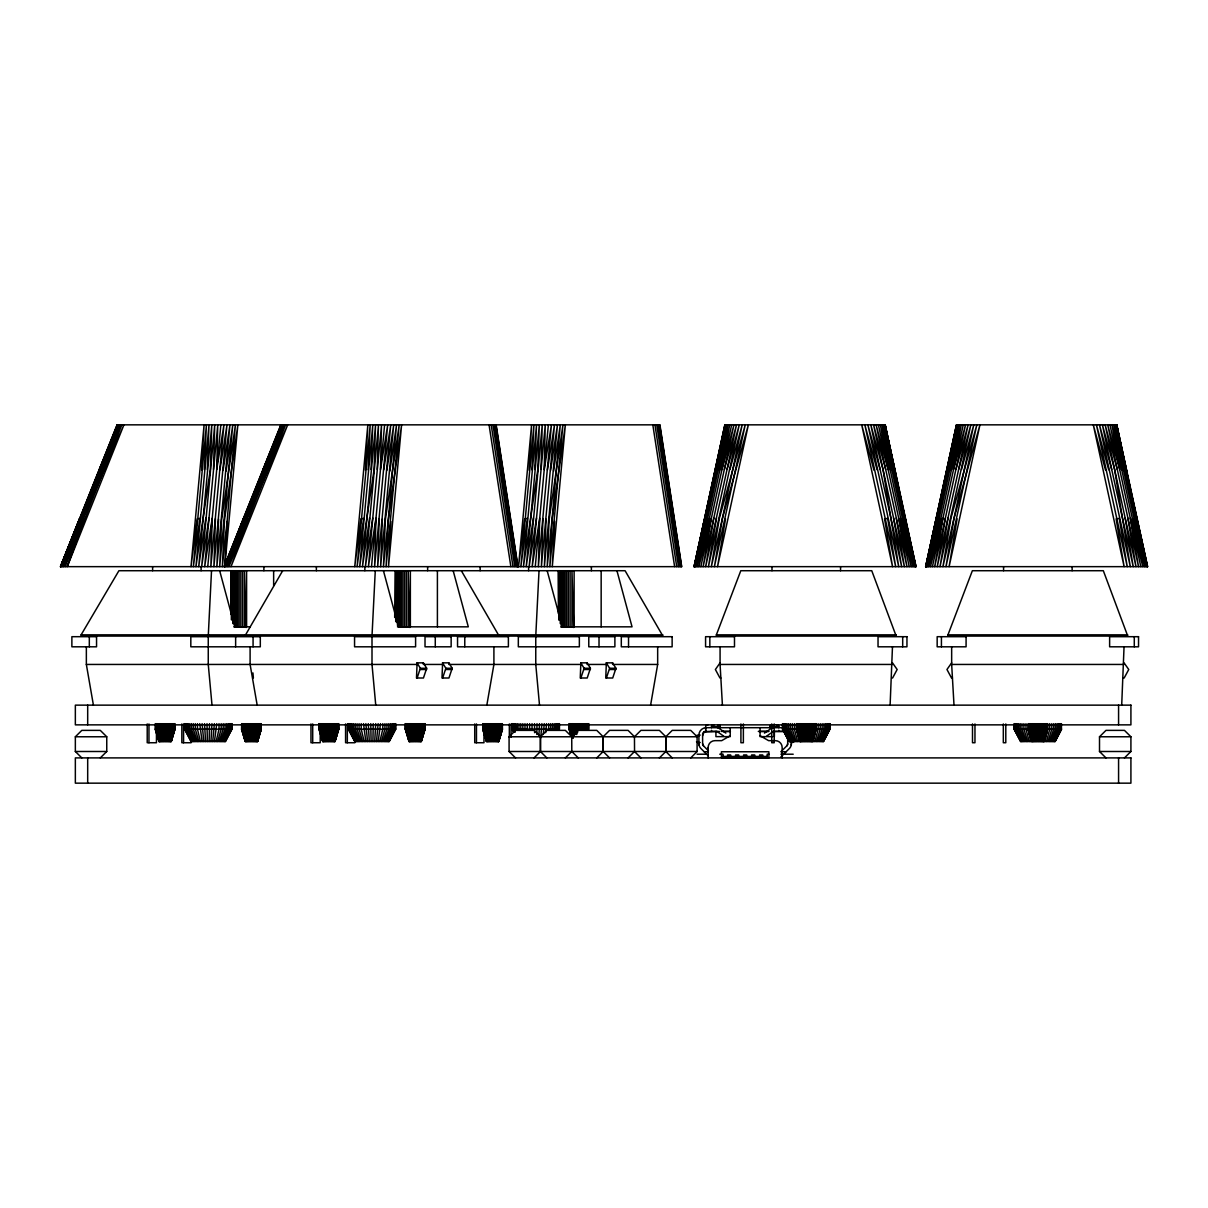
<?xml version="1.0" encoding="UTF-8"?>
<svg xmlns="http://www.w3.org/2000/svg" width="1208" height="1208" viewBox="0 0 1208 1208"><rect width="100%" height="100%" fill="white"/><g stroke="black" fill="none" stroke-linecap="round" stroke-linejoin="round"><path stroke-width="1.5" d="M708.477 750.832L703.509 745.865A3.08 3.08 0 0 1 702.603 743.675L702.603 735.098A3.141 3.141 0 0 1 705.683 731.399L705.683 727.699L782.95 727.699M708.16 750.425L708.16 747.435A6.78 6.78 0 0 1 714.94 740.655L721.689 740.655L730.221 735.717M165.405 741.516L165.602 723.637M251.732 741.516L251.928 723.637M329.165 741.516L329.361 723.637M415.492 741.516L415.688 723.637M492.924 741.516L493.121 723.637M213.499 469.414L214.722 424.839L201.645 566.658L209.014 518.051L217.757 424.839L216.715 469.61L223.933 424.839L210.856 566.658L212.231 518.247L204.681 566.658L209.014 518.051M209.15 741.516L209.497 723.637M377.258 469.414L378.481 424.839L365.405 566.658L372.774 518.051L381.517 424.839L380.475 469.61L387.692 424.839L374.616 566.658L375.975 518.247L368.425 566.658L372.774 518.051M372.91 741.516L373.242 723.637M541.018 469.414L542.241 424.839L529.149 566.658L536.518 518.051L545.261 424.839L544.219 469.61L551.437 424.839L538.36 566.658L539.734 518.247L532.184 566.658L536.518 518.051M536.85 734.464L537.001 723.637M806.914 741.516L807.306 723.637M1038.503 741.516L1038.88 723.637M215.432 518.594L213.907 566.658L226.983 424.839L219.916 469.957M379.191 518.594L377.666 566.658L390.743 424.839L383.676 469.957M542.936 518.594L541.411 566.658L554.487 424.839L547.42 469.957M791.391 740.247L791.255 745.004M218.572 519.108L216.866 566.658L229.943 424.839L223.057 470.456M382.332 519.108L380.626 566.658L393.702 424.839L386.817 470.456M546.076 519.108L544.385 566.658L557.462 424.839L550.561 470.456M207.278 469.489L209.014 424.839L195.938 566.658L210.343 469.368L211.793 424.839L198.716 566.658L205.858 518.021M371.037 469.489L372.774 424.839L359.697 566.658L374.103 469.368L375.552 424.839L362.476 566.658L369.603 518.021M534.797 469.489L536.533 424.839L523.442 566.658L537.847 469.368L539.312 424.839L526.22 566.658L533.362 518.021M252.94 672.916L253.378 678.005M417.047 664.445L416.488 678.005L423.449 678.005L426.681 668.266L423.359 662.845L417.047 662.845L417.047 664.445L86.357 664.445L86.357 646.809M442.551 664.445L441.992 678.005L448.953 678.005L452.185 668.266L448.863 662.845L442.551 662.845L442.551 664.445L423.359 664.445L423.359 662.845M580.791 664.445L580.248 678.005L587.209 678.005L590.425 668.266L587.118 662.845L580.791 662.845L580.791 664.445L448.863 664.445L448.863 662.845M606.295 664.445L605.752 678.005L612.713 678.005L615.929 668.266L612.622 662.845L606.295 662.845L606.295 664.445L587.118 664.445L587.118 662.845M204.379 469.776L206.432 424.839L193.356 566.658L199.894 518.413L197.191 518.851L191 566.658L204.077 424.839L201.676 470.214M368.138 469.776L370.192 424.839L357.1 566.658L363.638 518.413L360.95 518.851L354.744 566.658L367.836 424.839L365.435 470.214M531.882 469.776L533.936 424.839L520.859 566.658L527.398 518.413L524.695 518.851L518.504 566.658L531.58 424.839L529.179 470.214M166.055 741.516L166.629 723.637M252.381 741.516L252.955 723.637M329.814 741.516L330.388 723.637M416.126 741.516L416.715 723.637M493.559 741.516L494.147 723.637M211.521 570.72L208.259 636.072M375.28 570.72L372.004 636.072M539.025 570.72L535.763 636.072M226.092 471.105L232.782 424.839L219.705 566.658L221.608 519.742L235.424 424.839L227.104 521.403L224.779 566.658L281.555 424.839L263.193 469.414M390.864 521.403L388.523 566.658L401.6 424.839L388.221 520.512L383.449 566.658L385.352 519.742L399.184 424.839L386.107 566.658L388.221 520.512L396.526 424.839L389.837 471.105M554.608 521.403L552.283 566.658L565.359 424.839L551.965 520.512L547.209 566.658L549.111 519.742L562.928 424.839L549.851 566.658L551.965 520.512L560.286 424.839L553.596 471.105M890.115 705.14L892.47 646.809M1121.704 705.14L1124.044 646.809M807.548 741.516L808.318 723.637M1039.137 741.516L1039.907 723.637M166.689 741.516L167.64 723.637M253.016 741.516L253.967 723.637M330.433 741.516L331.4 723.637M416.76 741.516L417.726 723.637M494.193 741.516L495.144 723.637M210.947 741.516L211.959 723.637M374.707 741.516L375.718 723.637M538.889 736.231L539.478 723.637M207.761 566.658L220.838 424.839M371.52 566.658L384.597 424.839M535.265 566.658L548.356 424.839M808.167 741.516L809.315 723.637M1039.756 741.516L1040.903 723.637M227.104 521.403L222.347 566.658L224.462 520.512L237.855 424.839L224.779 566.658L243.744 518.051M167.293 741.516L168.622 723.637M253.62 741.516L254.948 723.637M331.052 741.516L332.381 723.637M417.379 741.516L418.708 723.637M494.812 741.516L496.126 723.637M808.771 741.516L810.281 723.637M1040.36 741.516L1041.87 723.637M167.882 741.516L169.573 723.637M212.714 741.516L214.39 723.637M254.208 741.516L255.9 723.637M331.641 741.516L333.317 723.637M376.473 741.516L378.149 723.637M417.968 741.516L419.644 723.637M495.401 741.516L497.077 723.637M540.701 737.982L541.909 723.637M809.345 741.516L811.202 723.637M1040.934 741.516L1042.791 723.637M168.456 741.516L170.464 723.637M254.767 741.516L256.791 723.637M332.2 741.516L334.223 723.637M418.527 741.516L420.535 723.637M495.959 741.516L497.968 723.637M716.495 518.021L708.432 566.658L739.251 424.839L727.065 469.368L705.668 566.658L713.807 518.051L733.951 424.839L721.931 469.61L729.662 424.839L698.828 566.658L711.361 518.247L703.131 566.658L713.807 518.051M948.069 518.021L940.005 566.658L970.839 424.839L958.654 469.368L937.257 566.658L945.381 518.051L965.539 424.839L953.52 469.61L961.236 424.839L930.417 566.658L942.935 518.247L934.705 566.658L945.381 518.051M725.525 518.851L717.537 566.658L748.356 424.839L722.399 518.413L711.346 566.658L719.379 518.141L745.23 424.839L714.411 566.658L722.399 518.413L742.18 424.839L729.949 469.489M957.098 518.851L949.11 566.658L979.945 424.839L953.988 518.413L942.935 566.658L950.953 518.141L976.819 424.839L945.985 566.658L953.988 518.413L973.769 424.839L961.523 469.489M486.839 705.14L493.906 664.445L493.906 646.809M650.599 705.14L657.665 664.445L657.665 646.809M809.889 741.516L812.063 723.637M1041.477 741.516L1043.652 723.637M719.772 469.957L727.971 424.839L697.152 566.658L709.187 518.594M951.345 469.957L959.56 424.839L928.725 566.658L940.775 518.594M214.435 741.516L216.761 723.637M378.195 741.516L380.505 723.637M543.268 734.464L544.264 723.637M168.969 741.516L171.294 723.637M255.296 741.516L257.621 723.637M332.728 741.516L335.054 723.637M419.04 741.516L421.381 723.637M496.473 741.516L498.798 723.637M717.914 470.456L726.642 424.839L695.808 566.658L707.344 519.108M949.503 470.456L958.216 424.839L927.397 566.658L938.933 519.108M716.419 471.105L725.661 424.839L694.842 566.658L705.85 519.742L704.732 520.512L694.253 566.658L724.875 424.839L885.192 424.839L916.011 566.658L694.056 566.658L724.875 424.839M948.008 471.105L957.249 424.839L926.415 566.658L937.438 519.742L936.306 520.512L925.826 566.658L956.464 424.839L1116.766 424.839L1147.6 566.658L925.63 566.658L956.464 424.839M810.402 741.516L812.863 729.179L812.863 723.637M1041.976 741.516L1044.452 729.179L1044.452 723.637M169.452 741.516L172.065 729.179L172.065 723.637M255.779 741.516L258.391 729.179L258.391 723.637M333.197 741.516L335.824 729.179L335.824 723.637M419.523 741.516L422.136 729.179L422.136 723.637M496.956 741.516L499.568 729.179L499.568 723.637M727.065 469.368L736.503 424.839L724.377 469.414M958.654 469.368L968.076 424.839L955.966 469.414M813.286 741.516L815.928 729.179L815.913 723.637M1044.875 741.516L1047.502 729.179L1047.502 723.637M694.268 566.658L725.102 424.839M694.917 566.658L696.518 559.289M697.318 555.605L698.919 548.236M700.912 539.025L702.528 531.656M703.328 527.971L704.928 520.618M709.322 500.354L710.923 492.985M724.936 428.523L725.736 424.839M700.836 566.658L731.655 424.839M925.856 566.658L956.676 424.839M926.491 566.658L927.291 562.973M928.091 559.289L929.692 551.92M930.492 548.236L933.301 535.34M934.101 531.656L935.702 524.287M936.502 520.618L938.103 513.249M940.111 504.038L941.712 496.669M942.512 492.985L944.112 485.616M948.522 465.367L950.122 457.998M932.41 566.658L963.244 424.839M694.056 566.658L704.007 521.403M925.63 566.658L935.581 521.403M810.855 741.516L813.603 729.179L813.603 723.637M1042.428 741.516L1045.177 729.179L1045.177 723.637M169.875 741.516L172.759 729.179L172.759 723.637M256.202 741.516L259.086 729.179L259.086 723.637M333.635 741.516L336.503 729.179L336.503 723.637M419.961 741.516L422.83 729.179L422.83 723.637M497.394 741.516L500.263 729.179L500.263 723.637M216.096 741.516L219.026 729.179L219.026 723.637M379.841 741.516L382.785 729.179L382.785 723.637M545.699 732.697L546.529 723.637M811.263 741.516L814.252 729.179L814.252 723.637M1042.836 741.516L1045.826 729.179L1045.826 723.637M170.268 741.516L173.363 729.179L173.363 723.637M256.579 741.516L259.69 729.179L259.69 723.637M334.012 741.516L337.123 729.179L337.123 723.637M420.339 741.516L423.434 729.179L423.434 723.637M497.771 741.516L500.867 729.179L500.867 723.637M811.61 741.516L814.811 729.179L814.811 723.637M1043.184 741.516L1046.4 729.179L1046.4 723.637M814.902 741.516L818.133 729.179L818.133 723.637M1046.49 741.516L1049.722 729.179L1049.722 723.637M170.585 741.516L173.877 729.179L173.877 723.637M256.911 741.516L260.203 729.179L260.203 723.637M334.344 741.516L337.636 729.179L337.636 723.637M420.656 741.516L423.963 729.179L423.963 723.637M498.089 741.516L501.38 729.179L501.38 723.637M811.897 741.516L815.279 729.179L815.279 723.637M1043.486 741.516L1046.868 729.179L1046.868 723.637M170.841 741.516L174.299 729.179L174.299 723.637M257.168 741.516L260.626 729.179L260.626 723.637M334.601 741.516L338.059 729.179L338.059 723.637M420.928 741.516L424.37 729.179L424.37 723.637M498.36 741.516L501.803 729.179L501.803 723.637M812.138 741.516L815.657 729.179L815.657 723.637M1043.712 741.516L1047.23 729.179L1047.23 723.637M217.651 741.516L221.185 729.179L221.185 723.637M381.411 741.516L384.929 729.179L384.929 723.637M171.053 741.516L174.616 729.179L174.616 723.637M261.26 723.637L261.154 729.179L257.5 741.516L260.943 729.179L260.943 723.637M318.988 723.637L318.988 729.179L322.687 741.516L334.993 741.516L338.693 729.179L338.587 723.637L338.693 729.179L334.933 741.516L338.376 729.179L338.376 723.637M421.124 741.516L424.703 729.179L424.703 723.637M498.557 741.516L502.12 729.179L502.12 723.637M816.08 723.637L816.08 729.179L812.44 741.516L815.913 729.179M1047.668 723.637L1047.668 729.179L1044.014 741.516L1047.502 729.179M174.828 729.179L171.174 741.516L158.928 741.516L155.243 729.179L174.949 729.179L171.249 741.516L174.828 729.179L174.828 723.637M257.5 741.516L261.154 729.179L241.555 729.179L241.676 723.637M334.933 741.516L338.587 729.179L318.988 729.179M424.914 723.637L424.914 729.179L421.26 741.516L409.014 741.516L405.314 729.179L405.314 723.637M424.914 729.179L421.26 741.516L425.02 729.179L425.02 723.637M261.26 729.179L257.576 741.516L245.254 741.516L241.57 729.179L245.33 741.516L241.887 729.179L241.887 723.637M502.347 723.637L502.452 729.179L498.753 741.516L486.446 741.516L482.747 729.179L482.747 723.637M812.395 741.516L816.08 729.179M1043.984 741.516L1047.668 729.179M816.412 741.516L820.217 729.179L820.217 723.637M1048 741.516L1051.806 729.179L1051.806 723.637M219.116 741.516L223.193 729.179L223.193 723.637M382.876 741.516L386.938 729.179L386.938 723.637M817.816 741.516L822.15 729.179L822.15 723.637M1049.405 741.516L1053.738 729.179L1053.738 723.637M80.634 518.021L62.091 566.658L81.646 518.141L121.857 424.839L84.741 518.851L67.24 566.658L123.926 424.839L83.02 518.413L63.45 566.658L118.777 424.839L61.125 566.658L80 518.051M244.393 518.021L225.851 566.658L245.405 518.141L285.617 424.839L248.486 518.851L231 566.658L287.67 424.839L246.779 518.413L227.21 566.658L282.521 424.839L263.827 469.368M220.46 741.516L225.035 729.179L225.035 723.637M384.219 741.516L388.795 729.179L388.795 723.637M78.414 524.378L80.423 519.108L78.369 524.197M417.122 678.005L420.354 668.266L417.047 662.845M442.641 678.005L445.858 668.266L442.551 662.845M580.882 678.005L584.113 668.266L580.791 662.845M606.386 678.005L609.617 668.266L606.295 662.845M716.374 634.849L740.791 570.72L871.753 570.72L896.17 636.072L716.374 636.072L716.374 634.849L896.17 634.849M947.963 634.849L972.365 570.72L1103.327 570.72L1127.744 636.072L947.963 636.072L947.963 634.849L1127.744 634.849M67.301 551.21L63.979 559.787L66.108 554.759M68.614 547.768L79.894 518.594L60.657 566.658L79.743 518.247L60.551 566.658L117.236 424.839M243.638 518.594L225.745 564.936L229.173 556.465M819.1 741.516L823.916 729.179L823.916 723.637M1050.688 741.516L1055.49 729.179L1055.49 723.637M100.083 469.368L117.795 424.839L99.433 469.414M102.544 463.706L105.911 455.25M109.943 445.118L111.951 440.044M114.654 433.294L118.007 424.839L99.328 469.957M266.968 462.015L268.991 456.941M271.679 450.191L275.047 441.735M276.39 438.353L281.766 424.839L278.882 431.784M83.201 512.147L86.674 503.464M88.063 499.991L91.521 491.309M92.91 487.836L94.994 482.611M97.772 475.665L99.856 470.456M280.83 424.839L224.159 566.658L281.087 424.839M247.64 510.41L250.418 503.464M252.502 498.255L255.281 491.309M257.364 486.099L262.921 472.192M68.826 547.979L70.879 542.875M73.597 536.08L77.01 527.594M230.532 553.068L233.944 544.582M235.303 541.184L240.769 527.594M221.668 741.516L226.696 729.179L226.696 723.637M385.428 741.516L390.456 729.179L390.456 723.637M84.741 518.851L65.187 566.658L83.02 518.413L120.136 424.839L101.095 469.489M248.486 518.851L228.931 566.658L246.779 518.413L283.88 424.839L264.839 469.489M263.087 469.957L277.447 435.257M102.71 463.706L104.839 458.632M820.232 741.516L825.472 729.179L825.472 723.637M1051.821 741.516L1057.06 729.179L1057.06 723.637M222.725 741.516L228.161 729.179L228.161 723.637M386.484 741.516L391.921 729.179L391.921 723.637M821.214 741.516L826.831 729.179L826.831 723.637M1052.802 741.516L1058.404 729.179L1058.404 723.637M223.631 741.516L229.399 729.179L229.399 723.637M387.391 741.516L393.159 729.179L393.159 723.637M822.044 741.516L827.948 729.179L827.948 723.637M1053.618 741.516L1059.537 729.179L1059.537 723.637M224.371 741.516L230.411 729.179L230.411 723.637M388.115 741.516L394.17 729.179L394.17 723.637M822.693 741.516L828.839 729.179L828.839 723.637M1054.267 741.516L1060.428 729.179L1060.428 723.637M224.93 741.516L231.181 729.179L231.181 723.637M388.674 741.516L394.941 729.179L394.941 723.637M823.161 741.516L829.488 729.179L829.488 723.637M1054.735 741.516L1061.077 729.179L1061.077 723.637M225.307 741.516L231.694 729.179L231.694 723.637M389.051 741.516L395.454 729.179L395.454 723.637M823.433 741.516L829.881 729.179L830.002 723.637L829.881 729.179L823.539 741.516L789.005 741.516L782.527 729.179L782.527 723.637M1020.685 741.516L1014.237 729.179L1014.237 723.637L1014.116 729.179L1020.594 741.516L1055.112 741.516L1061.455 729.179L1061.455 723.637M231.951 723.637L231.951 729.179L225.488 741.516L191.015 741.516L184.552 729.179L184.552 723.637M395.711 723.637L395.711 729.179L389.248 741.516L354.759 741.516L348.297 729.179L348.297 723.637M1055.112 741.516L1061.59 729.179L1014.116 729.179M81.117 634.849L118.912 570.72L625.095 570.72L662.89 636.072L81.117 636.072L81.117 634.849L662.89 634.849M282.672 570.72L244.877 636.072M720.074 662.845L715.393 669.504L719.953 678.005L720.859 678.005M951.662 662.845L946.966 669.504L951.526 678.005L952.433 678.005M786.785 745.865L780.912 751.754L786.136 751.754M81.812 757.899L75.349 751.497L75.349 736.774L81.812 730.372L100.294 730.372L106.757 736.774L106.757 751.497L100.294 757.899M515.544 757.899L509.081 751.497L509.081 736.774L515.544 730.372L534.042 730.372L540.489 736.774L540.489 751.497L534.042 757.899M578.27 757.899L571.807 751.497L571.731 736.774L578.27 730.372L596.767 730.372L603.215 736.774L603.215 751.497L596.767 757.899M565.359 757.899L571.807 751.497M628.084 757.899L634.547 751.497L634.457 736.774L640.919 730.372L659.402 730.372L665.865 736.774L665.865 751.497L659.402 757.899M690.719 757.899L697.182 751.497L509.081 751.497M1105.969 757.899L1099.506 751.497L1099.506 736.774L1105.969 730.372L1124.452 730.372L1130.915 736.774L1130.915 751.497L1124.452 757.899M764.468 733.12L771.565 728.152A2.461 2.461 0 0 1 772.486 727.745M766.582 736.155L773.044 731.625M703.962 731.912L716.963 731.399L723.713 736.155M233.718 626.831L250.207 626.831M397.477 626.831L468.296 626.831L453.181 570.72M561.222 626.831L632.041 626.831L616.941 570.72M657.665 664.445L612.622 664.445L612.622 662.845M720.074 646.809L720.074 664.445L892.47 664.445M951.662 646.809L951.662 664.445L1124.044 664.445M420.354 668.266L426.681 668.266M445.858 668.266L452.185 668.266M584.113 668.266L590.425 668.266M609.617 668.266L615.929 668.266M420.354 669.504L426.681 669.504M445.858 669.504L452.185 669.504M584.113 669.504L590.425 669.504M609.617 669.504L615.929 669.504M891.685 678.005L892.591 678.005L897.151 669.504L892.47 662.845M1123.259 678.005L1124.165 678.005L1128.74 669.504L1124.044 662.845M711.542 726.718L720.179 726.718M770.115 726.718L778.752 726.718M184.552 729.179L231.951 729.179M348.297 729.179L395.711 729.179M405.314 729.179L425.02 729.179M502.452 729.179L482.747 729.179L486.507 741.516L483.064 729.179L483.064 723.637M512.056 723.637L512.056 729.179L559.47 729.179L559.47 723.637M782.527 729.179L830.002 729.179M721.282 731.399L730.221 731.399M758.307 731.399L769.013 731.399M773.331 731.399L784.611 731.399M719.5 731.459L706.982 731.459A4.319 4.319 0 0 0 702.663 735.778M723.079 731.459L730.417 731.459M758.941 731.459L768.318 731.459M773.935 731.459L783.312 731.459A4.319 4.319 0 0 1 784.43 731.61M705.683 727.699A7.429 7.429 0 0 0 698.904 735.098L697.846 735.098A2.461 1.903 -90 0 0 696.201 736.336M772.591 736.638L760.074 736.638L760.074 727.699M75.349 736.774L106.757 736.774M509.081 736.774L697.182 736.774L690.719 730.372L672.237 730.372L665.774 736.774L665.774 751.497L672.237 757.899M1099.506 736.774L1130.915 736.774M698.904 742.497L697.846 742.497A2.461 1.903 -90 0 1 696.503 741.772M791.391 742.497L792.448 742.497A2.461 1.903 -90 0 0 794.094 741.259M75.349 751.497L106.757 751.497M1099.506 751.497L1130.915 751.497M704.158 751.754L708.16 751.754M697.091 754.215L706.665 754.215M719.757 754.215L723.079 754.215L723.079 757.914M768.892 754.154L767.216 754.154L767.216 757.914M780.912 754.215L782.15 754.215M783.63 754.215L793.203 754.215M723.079 756.434L767.216 756.434M723.079 757.597L767.216 757.597M760.074 735.717L768.62 740.655L775.355 740.655A6.78 6.78 0 0 1 782.15 747.435L782.15 757.914M725.827 733.12L718.73 728.152A2.461 2.461 0 0 0 717.326 727.699M634.547 736.774L628.084 730.372L609.587 730.372L603.139 736.774L603.139 751.497L609.587 757.899M634.457 751.497L640.919 757.899M571.807 736.774L565.359 730.372L546.862 730.372L540.414 736.774L540.414 751.497L546.862 757.899M708.341 755.921L700.897 748.477A6.78 6.78 0 0 1 698.904 743.69L698.904 735.098M461.335 570.72L499.131 636.072M512.056 729.179L513.672 732.259M789.096 741.516L782.663 729.179L782.663 723.637M513.913 732.259L512.313 729.179L512.313 723.637M354.956 741.516L348.553 729.179L348.553 723.637M191.196 741.516L184.809 729.179L184.809 723.637M1020.971 741.516L1014.629 729.179L1014.629 723.637M789.383 741.516L783.056 729.179L783.056 723.637M514.397 732.259L512.826 729.179L512.826 723.637M355.333 741.516L349.082 729.179L349.082 723.637M191.574 741.516L185.322 729.179L185.322 723.637M1021.44 741.516L1015.279 729.179L1015.279 723.637M789.851 741.516L783.69 729.179L783.69 723.637M515.106 732.259L513.596 729.179L513.596 723.637M355.892 741.516L349.837 729.179L349.837 723.637M192.132 741.516L186.092 729.179L186.092 723.637M1022.074 741.516L1016.17 729.179L1016.17 723.637M790.5 741.516L784.581 729.179L784.581 723.637M356.617 741.516L350.849 729.179L350.849 723.637M192.872 741.516L187.104 729.179L187.104 723.637M1022.904 741.516L1017.287 729.179L1017.287 723.637M791.315 741.516L785.713 729.179L785.713 723.637M357.523 741.516L352.102 729.179L352.102 723.637M193.778 741.516L188.342 729.179L188.342 723.637M1023.886 741.516L1018.646 729.179L1018.646 723.637M792.297 741.516L787.057 729.179L787.057 723.637M358.595 741.516L353.551 729.179L353.551 723.637M194.835 741.516L189.807 729.179L189.807 723.637M1025.018 741.516L1020.216 729.179L1020.216 723.637M793.445 741.516L788.628 729.179L788.628 723.637M359.803 741.516L355.228 729.179L355.228 723.637M196.043 741.516L191.468 729.179L191.468 723.637M1026.302 741.516L1021.968 729.179L1021.968 723.637M794.713 741.516L790.379 729.179L790.379 723.637M361.147 741.516L357.07 729.179L357.07 723.637M197.387 741.516L193.31 729.179L193.31 723.637M1027.706 741.516L1023.901 729.179L1023.901 723.637M796.117 741.516L792.312 729.179L792.312 723.637M1027.993 729.179L1031.692 741.516L1028.038 729.179L1028.204 723.637M571.188 736.231L569.074 729.179L588.779 729.179L588.779 723.637M571.263 736.231L569.179 729.179L569.074 723.637M409.074 741.516L405.42 729.179L405.42 723.637M322.747 741.516L319.093 729.179L319.093 723.637M159.003 741.516L155.349 729.179L155.349 723.637M800.24 741.516L796.616 729.179L796.616 723.637M571.943 737.982L569.391 729.179L569.391 723.637M409.21 741.516L405.631 729.179L405.631 723.637M322.883 741.516L319.32 729.179L319.32 723.637M159.139 741.516L155.56 729.179L155.56 723.637M800.406 741.516L796.887 729.179L796.887 723.637M362.596 741.516L359.078 729.179L359.078 723.637M198.852 741.516L195.319 729.179L195.319 723.637M572.184 737.982L569.708 729.179L569.708 723.637M486.839 741.516L483.381 729.179L483.381 723.637M409.406 741.516L405.964 729.179L405.964 723.637M323.095 741.516L319.637 729.179L319.637 723.637M245.662 741.516L242.204 729.179L242.204 723.637M159.335 741.516L155.877 729.179L155.877 723.637M1111.707 469.489L1102.406 424.839L1114.591 469.368L1125.161 518.021L1133.225 566.658L1111.707 469.489L1099.476 424.839L1130.295 566.658L1114.591 469.368L1105.154 424.839L1117.279 469.414L1138.525 566.658L1130.295 518.247L1142.828 566.658L1111.994 424.839L1119.725 469.61L1107.706 424.839L1117.279 469.414M1032.221 741.516L1028.839 729.179L1028.839 723.637M880.119 469.489L870.817 424.839L883.003 469.368L893.573 518.021L901.651 566.658L880.119 469.489L867.888 424.839L898.722 566.658L883.003 469.368L873.58 424.839L885.69 469.414L906.951 566.658L898.722 518.247L911.24 566.658L880.405 424.839L888.137 469.61L876.117 424.839L885.69 469.414M800.632 741.516L797.25 729.179L797.25 723.637M1108.687 469.776L1096.426 424.839L1127.245 566.658L1119.257 518.413L1116.132 518.851L1124.12 566.658L1093.3 424.839L1105.562 470.214M877.099 469.776L864.837 424.839L895.672 566.658L887.669 518.413L884.558 518.851L892.546 566.658L861.712 424.839L873.973 470.214M547.179 570.72L562.294 626.831M383.434 570.72L398.534 626.831M219.675 570.72L234.775 626.831M572.486 737.982L570.131 729.179L570.131 723.637M487.111 741.516L483.804 729.179L483.804 723.637M409.678 741.516L406.371 729.179L406.371 723.637M323.351 741.516L320.06 729.179L320.06 723.637M245.919 741.516L242.627 729.179L242.627 723.637M159.592 741.516L156.3 729.179L156.3 723.637M1029.216 741.516L1025.985 729.179L1025.985 723.637M797.642 741.516L794.396 729.179L794.396 723.637M1032.508 741.516L1029.307 729.179L1029.307 723.637M800.934 741.516L797.718 729.179L797.718 723.637M1132.455 518.594L1144.505 566.658L1113.685 424.839L1121.885 469.957M900.881 518.594L912.931 566.658L882.097 424.839L890.311 469.957M572.864 737.982L570.644 729.179L570.644 723.637M487.428 741.516L484.317 729.179L484.317 723.637M409.995 741.516L406.9 729.179L406.9 723.637M323.668 741.516L320.573 729.179L320.573 723.637M246.236 741.516L243.14 729.179L243.14 723.637M159.924 741.516L156.814 729.179L156.814 723.637M1134.312 519.108L1145.848 566.658L1115.014 424.839L1123.727 470.456M1032.87 741.516L1029.865 729.179L1029.865 723.637M902.723 519.108L914.26 566.658L883.441 424.839L892.153 470.456M801.281 741.516L798.292 729.179L798.292 723.637M364.167 741.516L361.222 729.179L361.222 723.637M200.407 741.516L197.478 729.179L197.478 723.637M573.302 737.982L571.248 729.179L571.248 723.637M487.805 741.516L484.936 729.179L484.936 723.637M410.373 741.516L407.504 729.179L407.504 723.637M324.046 741.516L321.177 729.179L321.177 723.637M246.628 741.516L243.744 729.179L243.744 723.637M160.302 741.516L157.417 729.179L157.417 723.637M1147.6 566.658L1115.981 424.839L1125.237 471.105M916.011 566.658L894.343 470.878M1125.161 518.021L1135.988 566.658L1127.849 518.051M1033.263 741.516L1030.515 729.179L1030.515 723.637M893.573 518.021L904.399 566.658L896.26 518.051M801.689 741.516L798.941 729.179L798.941 723.637M885.192 424.839L915.226 566.658L904.218 519.742L884.407 424.839L893.648 471.105M1116.57 424.839L1146.815 566.658L1135.807 519.742L1116.57 424.839L1147.389 566.658M894.766 471.875L884.996 424.839L895.49 472.766M1115.905 424.839L1117.113 430.365M1119.121 439.576L1120.722 446.945M1121.522 450.629L1123.123 457.998M1123.923 461.683L1126.717 474.563M1127.517 478.247L1129.118 485.616M1129.918 489.3L1135.127 513.249M1135.928 516.933L1136.728 520.618M1109.986 424.839L1140.82 566.658M884.981 424.839L915.8 566.658M884.332 424.839L885.132 428.523M885.932 432.207L887.533 439.576M888.333 443.261L889.934 450.629M890.734 454.314L893.543 467.209M878.412 424.839L909.231 566.658M1116.766 424.839L1127.079 472.766M1030.832 741.516L1028.189 729.179L1031.813 741.516L1028.476 729.179L1028.476 723.637M799.243 741.516L796.616 729.179L800.134 741.516L796.404 729.179L796.404 723.637M573.438 736.231L571.943 723.637M488.243 741.516L485.616 729.179L485.616 723.637M410.811 741.516L408.198 729.179L408.198 723.637M324.484 741.516L321.872 729.179L321.872 723.637M247.051 741.516L244.439 729.179L244.439 723.637M160.724 741.516L158.112 729.179L158.112 723.637M1033.731 741.516L1031.255 729.179L1031.255 723.637M802.142 741.516L799.666 729.179L799.666 723.637M574.042 736.231L572.713 723.637M488.711 741.516L486.386 723.637M411.294 741.516L408.953 723.637M365.813 741.516L363.502 723.637M324.967 741.516L322.642 723.637M247.534 741.516L245.209 723.637M202.068 741.516L199.743 723.637M161.208 741.516L158.882 723.637M1034.229 741.516L1032.055 723.637M802.64 741.516L800.466 723.637M257.168 705.14L250.101 664.445L250.101 646.809M86.357 664.445L93.409 705.14M699.039 745.004L698.904 743.69M574.404 734.464L573.543 723.637M489.24 741.516L487.217 723.637M411.807 741.516L409.799 723.637M325.481 741.516L323.472 723.637M248.063 741.516L246.039 723.637M161.736 741.516L159.713 723.637M659.674 424.839L681.554 566.658M659.145 424.839L680.95 566.658M660.127 432.207L660.701 435.892M661.259 439.576L661.833 443.261M664.944 463.525L665.517 467.209M666.076 470.878L666.65 474.563M669.76 494.827L670.319 498.511M674.562 526.129L675.136 529.814M679.379 557.447L679.953 561.131M658.134 424.839L679.938 566.658M656.729 424.839L678.519 566.658M654.947 424.839L676.737 566.658M652.818 424.839L674.623 566.658M496.171 424.839L517.975 566.658M495.914 424.839L517.794 566.658M495.25 424.839L517.19 566.658M494.374 424.839L516.178 566.658M492.97 424.839L514.774 566.658M491.188 424.839L512.992 566.658M489.059 424.839L510.863 566.658M1034.773 741.516L1032.915 723.637M803.184 741.516L801.342 723.637M575.159 734.464L574.449 723.637M489.799 741.516L488.123 723.637M412.366 741.516L410.69 723.637M326.039 741.516L324.363 723.637M248.621 741.516L246.93 723.637M162.295 741.516L160.619 723.637M367.534 741.516L365.858 723.637M203.79 741.516L202.113 723.637M1035.347 741.516L1033.837 723.637M803.758 741.516L802.263 723.637M575.959 734.464L575.385 723.637M490.388 741.516L489.059 723.637M412.955 741.516L411.626 723.637M326.628 741.516L325.314 723.637M249.21 741.516L247.882 723.637M162.884 741.516L161.555 723.637M1035.951 741.516L1034.803 723.637M804.362 741.516L803.214 723.637M539.508 705.14L535.763 664.445L535.763 636.692M375.748 705.14L372.004 664.445L372.004 636.692M212.004 705.14L208.259 664.445L208.259 636.692M369.301 741.516L368.289 723.637M205.556 741.516L204.545 723.637M576.775 734.464L576.367 723.637M491.007 741.516L490.04 723.637M413.574 741.516L412.608 723.637M327.247 741.516L326.296 723.637M249.814 741.516L248.863 723.637M163.488 741.516L162.536 723.637M1036.57 741.516L1035.8 723.637M804.981 741.516L804.211 723.637M951.662 664.445L954.003 705.14M720.074 664.445L722.414 705.14M577.545 732.697L577.379 723.637M491.626 741.516L491.052 723.637M414.208 741.516L413.619 723.637M327.881 741.516L327.308 723.637M250.449 741.516L249.875 723.637M164.122 741.516L163.548 723.637M1037.204 741.516L1036.826 723.637M805.63 741.516L805.238 723.637M573.679 627.496L571.958 570.72L571.958 627.329M409.92 627.496L408.198 570.72L408.198 627.329M246.175 627.496L244.454 570.72L244.454 627.329M534.615 732.697L534.51 723.637M371.098 741.516L370.765 723.637M207.353 741.516L207.006 723.637M492.275 741.516L492.079 723.637M414.842 741.516L414.646 723.637M328.516 741.516L328.334 723.637M251.098 741.516L250.902 723.637M164.771 741.516L164.575 723.637M558.775 619.779L558.443 570.72L558.443 613.74M231.241 614.132L230.939 570.72L230.939 613.74M1134.282 636.692L1134.282 646.809M1118.578 705.14L1118.578 724.86M1118.578 757.899L1118.578 783.161M1072.13 566.658L1072.13 570.72M1037.853 723.637L1037.853 741.516M1005.796 723.939L1005.796 742.739L1003.32 742.739L1003.32 723.939M1003.576 566.658L1003.576 570.72M974.962 723.939L974.962 742.739L972.5 742.739L972.5 723.939M941.425 636.692L941.425 646.809M902.693 636.692L902.693 646.809M840.557 566.658L840.557 570.72M806.265 723.637L806.265 741.516M787.692 736.82L787.692 743.69A3.035 3.035 0 0 1 786.801 745.849A3.08 3.08 0 0 0 787.631 743.66M778.752 727.699L778.752 726.099A2.461 1.238 0 0 0 776.291 724.86M778.752 730.312L778.752 731.384M774.373 731.459L774.373 736.638M774.207 723.939L774.207 742.739L771.746 742.739L771.746 723.939M771.987 566.658L771.987 570.72M770.115 727.699L770.115 726.099A2.461 1.238 0 0 1 772.591 724.86M768.892 757.914L768.892 751.754L721.418 751.754L721.418 757.914M762.716 758.277L762.716 754.955L759.636 754.955L759.636 758.277M754.713 758.277L754.713 754.955L751.618 754.955L751.618 758.277M746.695 758.277L746.695 754.955L743.615 754.955L743.615 758.277M743.373 723.939L743.373 742.739L740.912 742.739L740.912 723.939M738.677 758.277L738.677 754.955L735.596 754.955L735.596 758.277M730.659 758.277L730.659 754.955L727.578 754.955L727.578 758.277M730.221 727.699L730.221 736.638L715.921 736.638L715.921 731.459M720.179 727.699L720.179 726.099A2.461 1.238 0 0 0 717.718 724.86M711.542 727.699L711.542 726.099A2.461 1.238 0 0 1 714.019 724.86M711.542 730.312L711.542 731.384M709.836 636.692L709.836 646.809M708.16 747.435L708.16 757.914M705.683 728.65L705.683 726.612A2.461 1.933 0 0 1 708.16 724.679M705.683 730.236L705.683 731.399M697.091 736.774L697.091 751.497M628.538 636.692L628.538 646.809M601.161 570.72L601.161 626.831M599.017 636.692L599.017 646.809M591.391 566.658L591.391 570.72M588.447 723.637L588.447 729.179M588.13 723.637L588.13 729.179M587.707 723.637L587.707 729.179M587.194 723.637L587.194 729.179M586.59 723.637L586.59 729.179M585.895 723.637L585.895 729.179M585.125 723.637L585.125 729.179M584.294 723.637L584.294 729.179M583.404 723.637L583.404 729.179M582.452 723.637L582.452 729.179M581.471 723.637L581.471 729.179M580.459 723.637L580.459 729.179M579.432 723.637L579.432 729.179M578.406 723.637L578.406 729.179M574.117 570.72L574.117 626.831M570.116 570.72L570.116 627.329M568.349 570.72L568.349 627.329M566.673 570.72L566.673 627.329M565.102 570.72L565.102 627.329M563.668 570.72L563.668 627.329M562.369 570.72L562.369 627.329M561.222 570.72L561.222 627.329M560.255 570.72L560.255 623.554M559.47 570.72L559.47 619.779M559.198 723.637L559.198 729.179M558.881 570.72L558.881 619.779M558.685 723.637L558.685 729.179M557.915 723.637L557.915 729.179M556.903 723.637L556.903 729.179M555.665 723.637L555.665 729.179M554.2 723.637L554.2 729.179M552.539 723.637L552.539 729.179M550.697 723.637L550.697 729.179M548.689 723.637L548.689 729.179M532.048 723.637L532.048 729.179M529.617 723.637L529.617 729.179M528.606 566.658L528.606 570.72M527.247 723.637L527.247 729.179M524.982 723.637L524.982 729.179M522.837 723.637L522.837 729.179M520.814 723.637L520.814 729.179M518.972 723.637L518.972 729.179M517.311 723.637L517.311 729.179M515.846 723.637L515.846 729.179M514.608 723.637L514.608 729.179M511.09 723.939L511.09 737.106M509.338 723.939L509.338 737.106M483.97 733.347L483.97 742.739L474.729 742.739L474.729 723.939M480.135 566.658L480.135 570.72M476.465 723.939L476.465 742.739M464.778 636.692L464.778 646.809M437.402 570.72L437.402 626.831M435.273 636.692L435.273 646.809M427.632 566.658L427.632 570.72M410.358 570.72L410.358 626.831M406.356 570.72L406.356 627.329M404.589 570.72L404.589 627.329M402.913 570.72L402.913 627.329M401.343 570.72L401.343 627.329M399.908 570.72L399.908 627.329M398.61 570.72L398.61 627.329M397.477 570.72L397.477 625.442M396.511 570.72L396.511 621.667M395.726 570.72L395.726 621.667M395.122 570.72L394.684 617.484M364.861 566.658L364.861 570.72M354.835 738.979L354.835 742.739L345.579 742.739L345.579 723.939M347.33 723.939L347.33 742.739M320.211 729.587L320.211 742.739L310.969 742.739L310.969 723.939M316.375 566.658L316.375 570.72M312.706 723.939L312.706 742.739M273.642 570.72L273.642 585.684M263.888 566.658L263.888 570.72M253.076 636.692L253.076 646.809M246.598 570.72L246.598 626.831M242.612 570.72L242.612 627.329M240.83 570.72L240.83 627.329M239.154 570.72L239.154 627.329M237.599 570.72L237.599 627.329M236.149 570.72L236.149 627.329M235.636 636.692L235.636 646.809M234.865 570.72L234.865 627.329M233.718 570.72L233.718 623.554M232.751 570.72L232.751 623.554M231.966 570.72L231.966 619.779M231.362 570.72L231.362 619.779M201.102 566.658L201.102 570.72M191.075 738.979L191.075 742.739L181.834 742.739L181.834 723.939M183.571 723.939L183.571 742.739M156.451 733.347L156.451 742.739L147.21 742.739L147.21 723.939M152.616 566.658L152.616 570.72M148.962 723.939L148.962 742.739M89.317 636.692L89.317 646.809M87.686 705.14L87.686 724.86M87.686 757.899L87.686 783.161M703.569 745.834A3.08 3.08 0 0 1 702.663 743.66M791.391 743.69A6.78 6.78 0 0 1 789.398 748.477L781.969 755.921A6.78 6.78 0 0 1 780.942 756.767M782.15 724.679A2.461 1.933 0 0 1 783.373 724.936M698.556 736.336A2.461 1.903 -90 0 1 700.202 735.098M705.683 728.907A2.461 1.933 0 0 1 706.016 727.956M700.202 742.497A2.461 1.903 -90 0 1 699.719 742.407M502.347 729.179L498.693 741.516L502.347 729.179M117.07 424.839L60.4 566.658L681.72 566.658L659.93 424.839L117.07 424.839M96.549 636.692L71.876 636.692L71.876 646.809L96.549 646.809L96.549 636.692M260.309 636.692L190.819 636.692L190.819 646.809L260.309 646.809L260.309 636.692M415.597 636.692L354.563 636.692L354.563 646.809L415.597 646.809L415.597 636.692M451.143 636.692L425.02 636.692L425.02 646.809L451.143 646.809L451.143 636.692M508.387 636.692L457.545 636.692L457.545 646.809L508.387 646.809L508.387 636.692M579.357 636.692L518.323 636.692L518.323 646.809L579.357 646.809L579.357 636.692M614.887 636.692L588.779 636.692L588.779 646.809L614.887 646.809L614.887 636.692M672.131 636.692L621.305 636.692L621.305 646.809L672.131 646.809L672.131 636.692M734.494 636.692L705.578 636.692L705.578 646.809L734.494 646.809L734.494 636.692M906.951 636.692L878.035 636.692L878.035 646.809L906.951 646.809L906.951 636.692M966.083 636.692L937.166 636.692L937.166 646.809L966.083 646.809L966.083 636.692M1138.54 636.692L1109.624 636.692L1109.624 646.809L1138.54 646.809L1138.54 636.692M1130.915 705.14L75.349 705.14L75.349 724.86L1130.915 724.86L1130.915 705.14M1130.915 757.899L75.349 757.899L75.349 783.161L1130.915 783.161L1130.915 757.899"/></g></svg>
